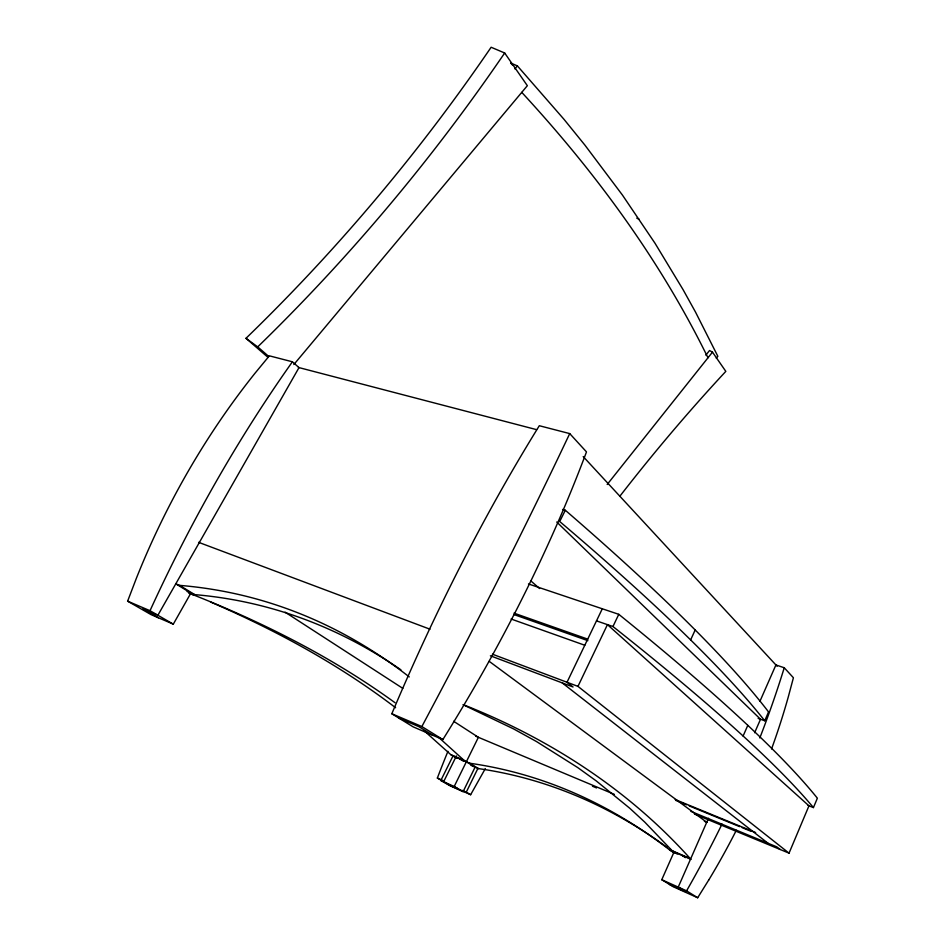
<?xml version="1.0" encoding="UTF-8"?>
<svg xmlns="http://www.w3.org/2000/svg" width="945" height="945" viewBox="0 0 945 945"><rect width="100%" height="100%" fill="white"/><g stroke="black" fill="none" stroke-linecap="round" stroke-linejoin="round"><path stroke-width="1.42" d="M190.878 593.082L173.301 624.161L151.023 614.616L127.622 601.162L136.47 578.045A794.91 711.148 89.3 0 1 254.819 373.464L269.349 355.828L292.407 361.793L299.01 367.617L157.886 615.242L142.908 608.852L158.382 617.77M808.093 805.494L813.432 807.585L817.378 798.206A2744.41 219.571 30.4 0 0 618.774 614.321L528.468 583.963M789.04 853.158L808.967 805.837L607.446 624.621L577.962 686.377L789.04 853.158L694.48 814.058M754.618 732.741L760.524 719.263L556.747 522.018M758.15 718.401L764.718 720.775L768.568 711.951A2529.564 250.567 31.4 0 0 565.311 510.253L562.558 509.438M743.089 736.072L747.79 725.382M708.514 818.264L678.238 887.107L685.751 891.749L669.391 884.402M759.934 701.308L775.916 664.961L784.244 667.749L793.41 677.754L788.354 696.689A828.233 765.332 -4.2 0 1 771.557 748.948M708.667 880.114L697.682 897.75L673.147 886.705L661.76 879.712L674.057 851.977M690.63 639.919L695.201 629.949M569.729 433.601L559.133 455.856A670.064 58.413 -62 0 1 435.55 700.753L421.86 726.551L391.821 713.747A900.018 343.791 -69.3 0 1 539.311 425.722L569.729 433.601L586.491 451.899A1001.558 538.154 -52.3 0 1 442.851 739.581L413.154 726.859L391.821 713.747M813.432 807.585A2756.423 210.251 30.2 0 0 612.962 626.523L618.774 614.321M602.296 608.781L567.024 682.255L573.036 686.98L490.396 655.795M690.535 859.123L669.981 850.193A801.502 561.07 -83.5 0 0 469.724 763.241L452.986 755.976L440.831 780.487L449.808 785.661L463.097 791.638L475.099 767.139L464.137 760.43L450.753 754.618L424.329 730.922M485.305 768.616L470.645 794.721L466.263 792.182L477.91 768.403M463.097 791.638L454.191 786.488L478.394 737.313L453.612 721.271M456.423 755.905L443.985 781.019L437.358 778.054A2356.145 1594.558 38.1 0 1 447.942 751.322M565.311 510.253L559.712 521.51A2539.191 242.605 31.2 0 1 764.718 720.775M504.677 52.991C432.432 158.866 349.615 257.536 257.713 346.886L245.983 338.31C337.282 249.917 419.497 152.204 491.128 47.25L504.677 52.991L527.345 85.688L293.836 364.557M705.844 355.143L709.53 350.524L712.483 352.131L725.819 371.373A783.476 308.791 -55.1 0 0 619.837 496.255M607.186 484.49L712.483 352.131M716.298 358.202L717.834 356.277L695.555 312.169L683.034 289.583L654.979 243.208L622.46 195.107L584.872 145.081L563.952 119.271L517.399 65.902L510.654 63.008L512.592 65.17M514.871 68.902L517.399 65.902M298.407 367.451L536.559 429.644M596.496 620.877L612.962 626.523M513.997 613.14L587.731 639.127M514.269 614.663L587.873 640.651M511.08 619.01L584.79 645.246M198.592 542.324L429.987 629.205M492.439 654.2L577.962 686.377M175.794 583.845L179.585 585.368A1211.254 707.226 -76.2 0 1 409.268 676.915M187.122 591.558L194.67 594.618A1186.14 700.186 -76.5 0 1 400.893 669.804M189.154 593.153L194.599 595.362L175.782 583.833M675.191 799.541L755.646 832.569M675.687 800.356L686.578 804.821M689.259 805.931L739.663 826.639M742.156 827.655L750.554 831.104M463.806 704.875C549.683 738.801 629.405 790.327 690.984 859.418M189.035 593.153C261.576 621.609 331.837 656.893 395.034 702.726M690.901 811.389L776.802 846.862L780.145 849.472M704.379 821.311L706.742 822.292M475.713 736.19L614.309 794.343M592.468 786.216L596.531 787.929M127.622 601.162L150.019 610.706L173.301 624.161M399.038 718.188L418.883 726.658L432.845 735.293M462.991 704.675L513.714 728.973L536.524 741.565L577.69 767.553L596.248 780.913L629.76 808.258L644.88 822.233L672.167 850.713L688.681 857.883M470.941 765.332L478.453 768.604A791.119 556.333 -83.8 0 1 667.205 847.429M210.522 602C275.881 630.22 338.971 664.465 395.624 707.758M440.831 780.487L454.191 786.488M661.76 879.712L686.566 890.851L697.682 897.75M454.273 786.795L456.943 787.988M462.27 790.386L466.263 792.182M470.645 794.721L450.777 785.791L437.358 778.054M636.788 218.153L639.316 219.382M459.648 758.87L463.404 761.174M450.753 754.618L456.896 758.362M179.585 585.368L194.67 594.618M469.724 763.241L478.453 768.604M421.86 726.551L442.851 739.581M285.071 612.147L402.806 688.373M669.981 850.193L674.257 853.04M672.167 850.713L677.258 854.091M682.266 855.532L685.444 857.647M489.238 661.358L706.765 822.304M562.251 682.916L767.942 843.2M245.983 338.31L267.872 357.257M257.713 346.886L268.64 356.359M438.362 737.1L464.137 760.43M530.688 580.773L539.583 588.522M583.195 456.577L777.121 666.26M521.758 92.362C595.279 171.943 660.248 260.277 707.982 357.801M669.497 849.118A791.119 556.333 -83.8 0 1 674.057 852.544M784.244 667.749A791.378 525.018 -54.8 0 1 759.815 737.95M722.015 824.111A791.378 525.018 -54.8 0 1 686.566 890.851M736.332 830.265A828.233 765.332 -4.2 0 1 708.679 880.126M150.019 610.706A818.039 401.141 -67.6 0 1 292.407 361.793"/></g></svg>
